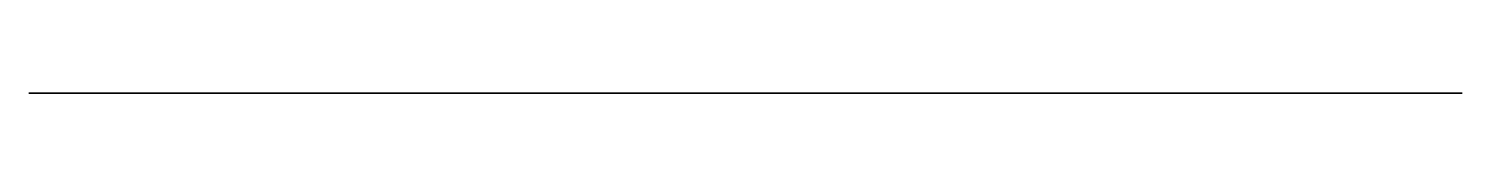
# Model space of a CAD drawing. Header units: millimetres. Extents: x 0 to 50, y 0 to 0.
import ezdxf

# ---------------------------------------------------------------- set-up
doc = ezdxf.new("R2010")
doc.units = ezdxf.units.MM
for name, color, linetype in [('BLOCK', 7, 'Continuous'), ('ISLAND', 1, 'Continuous'), ('LID', 8, 'Continuous'), ('NOTE', 2, 'Continuous')]:
    doc.layers.add(name, color=color, linetype=linetype)

msp = doc.modelspace()

# ---------------------------------------------------------------- linework, layer by layer
at = {"layer": 'BLOCK', "extrusion": (0, -1, 0)}
msp.add_lwpolyline([(0, 1.77), (50, 1.77), (50, -1.77), (0, -1.77)], close=True, dxfattribs=at)
at = {"layer": 'ISLAND', "extrusion": (0, -1, 0)}
for points in [[(1.601, 0.374), (1.59, 0.396), (1.579, 0.418), (1.568, 0.44), (1.557, 0.462), (1.548, 0.485), (1.542, 0.509), (1.541, 0.534), (1.545, 0.559), (1.553, 0.584), (1.565, 0.609), (1.575, 0.632), (1.583, 0.654), (1.584, 0.677), (1.578, 0.7), (1.567, 0.725), (1.553, 0.752), (1.54, 0.781), (1.531, 0.81), (1.528, 0.838), (1.534, 0.864), (1.548, 0.886), (1.568, 0.905), (1.595, 0.92), (1.623, 0.932), (1.652, 0.942), (1.679, 0.952), (1.701, 0.963), (1.718, 0.978), (1.73, 0.997), (1.738, 1.021), (1.744, 1.049), (1.75, 1.079), (1.757, 1.109), (1.768, 1.137), (1.784, 1.16), (1.804, 1.177), (1.829, 1.187), (1.857, 1.189), (1.887, 1.184), (1.917, 1.176), (1.946, 1.165), (1.972, 1.157), (1.997, 1.152), (2.02, 1.153), (2.041, 1.16), (2.062, 1.174), (2.084, 1.192), (2.106, 1.212), (2.131, 1.231), (2.157, 1.247), (2.184, 1.255), (2.21, 1.256), (2.236, 1.248), (2.259, 1.232), (2.279, 1.21), (2.298, 1.185), (2.316, 1.16), (2.336, 1.138), (2.356, 1.122), (2.379, 1.112), (2.403, 1.109), (2.429, 1.113), (2.457, 1.123), (2.485, 1.135), (2.514, 1.147), (2.542, 1.156), (2.568, 1.161), (2.592, 1.158), (2.615, 1.148), (2.635, 1.131), (2.655, 1.109), (2.673, 1.085), (2.692, 1.06), (2.711, 1.038), (2.731, 1.021), (2.754, 1.011), (2.778, 1.009), (2.805, 1.013), (2.832, 1.022), (2.861, 1.034), (2.889, 1.047), (2.917, 1.056), (2.943, 1.06), (2.967, 1.058), (2.99, 1.048), (3.01, 1.031), (3.03, 1.009), (3.048, 0.984), (3.067, 0.959), (3.086, 0.937), (3.107, 0.921), (3.129, 0.911), (3.153, 0.908), (3.18, 0.912), (3.207, 0.922), (3.236, 0.934), (3.264, 0.946), (3.292, 0.955), (3.318, 0.96), (3.342, 0.957), (3.365, 0.947), (3.385, 0.93), (3.405, 0.908), (3.423, 0.884), (3.442, 0.859), (3.461, 0.837), (3.482, 0.82), (3.504, 0.81), (3.528, 0.808), (3.555, 0.812), (3.582, 0.821), (3.611, 0.833), (3.639, 0.846), (3.667, 0.855), (3.693, 0.859), (3.717, 0.857), (3.74, 0.847), (3.761, 0.83), (3.78, 0.808), (3.798, 0.783), (3.817, 0.758), (3.836, 0.736), (3.857, 0.72), (3.879, 0.71), (3.904, 0.707), (3.93, 0.711), (3.957, 0.721), (3.986, 0.733), (4.014, 0.745), (4.042, 0.753), (4.067, 0.755), (4.091, 0.748), (4.112, 0.736), (4.133, 0.719), (4.153, 0.7), (4.173, 0.683), (4.195, 0.669), (4.217, 0.659), (4.241, 0.653), (4.265, 0.65), (4.29, 0.647), (4.314, 0.643), (4.337, 0.638), (4.361, 0.632), (2.499, 0.134)], [(4.361, -0.632), (4.337, -0.638), (4.314, -0.643), (4.29, -0.647), (4.265, -0.65), (4.241, -0.653), (4.217, -0.659), (4.195, -0.669), (4.173, -0.683), (4.153, -0.7), (4.133, -0.719), (4.112, -0.736), (4.091, -0.748), (4.067, -0.755), (4.042, -0.753), (4.014, -0.745), (3.986, -0.733), (3.957, -0.721), (3.93, -0.711), (3.904, -0.707), (3.879, -0.71), (3.857, -0.72), (3.836, -0.736), (3.817, -0.758), (3.798, -0.783), (3.78, -0.808), (3.761, -0.83), (3.74, -0.847), (3.717, -0.857), (3.693, -0.859), (3.667, -0.855), (3.639, -0.846), (3.611, -0.833), (3.582, -0.821), (3.555, -0.812), (3.528, -0.808), (3.504, -0.81), (3.482, -0.82), (3.461, -0.837), (3.442, -0.859), (3.423, -0.884), (3.405, -0.908), (3.385, -0.93), (3.365, -0.947), (3.342, -0.957), (3.318, -0.96), (3.292, -0.955), (3.264, -0.946), (3.236, -0.934), (3.207, -0.922), (3.18, -0.912), (3.153, -0.908), (3.129, -0.911), (3.107, -0.921), (3.086, -0.937), (3.067, -0.959), (3.048, -0.984), (3.03, -1.009), (3.01, -1.031), (2.99, -1.048), (2.967, -1.058), (2.943, -1.06), (2.917, -1.056), (2.889, -1.047), (2.861, -1.034), (2.832, -1.022), (2.805, -1.013), (2.778, -1.009), (2.754, -1.011), (2.731, -1.021), (2.711, -1.038), (2.692, -1.06), (2.673, -1.085), (2.655, -1.109), (2.635, -1.131), (2.615, -1.148), (2.592, -1.158), (2.568, -1.161), (2.542, -1.156), (2.514, -1.147), (2.485, -1.135), (2.457, -1.123), (2.429, -1.113), (2.403, -1.109), (2.379, -1.112), (2.356, -1.122), (2.336, -1.138), (2.316, -1.16), (2.298, -1.185), (2.279, -1.21), (2.259, -1.232), (2.236, -1.248), (2.21, -1.256), (2.184, -1.255), (2.157, -1.247), (2.131, -1.231), (2.106, -1.212), (2.084, -1.192), (2.062, -1.174), (2.041, -1.16), (2.02, -1.153), (1.997, -1.152), (1.972, -1.157), (1.946, -1.165), (1.917, -1.176), (1.887, -1.184), (1.857, -1.189), (1.829, -1.187), (1.804, -1.177), (1.784, -1.16), (1.768, -1.137), (1.757, -1.109), (1.75, -1.079), (1.744, -1.049), (1.738, -1.021), (1.73, -0.997), (1.718, -0.978), (1.701, -0.963), (1.679, -0.952), (1.652, -0.942), (1.623, -0.932), (1.595, -0.92), (1.568, -0.905), (1.548, -0.886), (1.534, -0.864), (1.528, -0.838), (1.531, -0.81), (1.54, -0.781), (1.553, -0.752), (1.567, -0.725), (1.578, -0.7), (1.584, -0.677), (1.583, -0.654), (1.575, -0.632), (1.565, -0.609), (1.553, -0.584), (1.545, -0.559), (1.541, -0.534), (1.542, -0.509), (1.548, -0.485), (1.557, -0.462), (1.568, -0.44), (1.579, -0.418), (1.59, -0.396), (1.601, -0.374), (2.499, -0.134)], [(3.16, 0), (4.941, 0.477), (6.721, 0), (4.941, -0.477)], [(6.321, 0.374), (6.31, 0.396), (6.299, 0.418), (6.288, 0.44), (6.277, 0.462), (6.268, 0.485), (6.262, 0.509), (6.261, 0.534), (6.265, 0.559), (6.273, 0.584), (6.285, 0.609), (6.295, 0.632), (6.303, 0.654), (6.304, 0.677), (6.298, 0.7), (6.287, 0.725), (6.273, 0.752), (6.26, 0.781), (6.251, 0.81), (6.248, 0.838), (6.254, 0.864), (6.268, 0.886), (6.288, 0.905), (6.315, 0.92), (6.343, 0.932), (6.372, 0.942), (6.399, 0.952), (6.421, 0.963), (6.438, 0.978), (6.45, 0.997), (6.458, 1.021), (6.464, 1.049), (6.47, 1.079), (6.477, 1.109), (6.488, 1.137), (6.504, 1.16), (6.524, 1.177), (6.549, 1.187), (6.577, 1.189), (6.607, 1.184), (6.637, 1.176), (6.666, 1.165), (6.692, 1.157), (6.717, 1.152), (6.74, 1.153), (6.761, 1.16), (6.782, 1.174), (6.804, 1.192), (6.826, 1.212), (6.851, 1.231), (6.877, 1.247), (6.904, 1.255), (6.93, 1.256), (6.956, 1.248), (6.979, 1.232), (6.999, 1.21), (7.018, 1.185), (7.036, 1.16), (7.056, 1.138), (7.076, 1.122), (7.099, 1.112), (7.123, 1.109), (7.149, 1.113), (7.177, 1.123), (7.205, 1.135), (7.234, 1.147), (7.262, 1.156), (7.288, 1.161), (7.312, 1.158), (7.335, 1.148), (7.355, 1.131), (7.375, 1.109), (7.393, 1.085), (7.412, 1.06), (7.431, 1.038), (7.451, 1.021), (7.474, 1.011), (7.498, 1.009), (7.525, 1.013), (7.552, 1.022), (7.581, 1.034), (7.609, 1.047), (7.637, 1.056), (7.663, 1.06), (7.687, 1.058), (7.71, 1.048), (7.73, 1.031), (7.75, 1.009), (7.768, 0.984), (7.787, 0.959), (7.806, 0.937), (7.827, 0.921), (7.849, 0.911), (7.873, 0.908), (7.9, 0.912), (7.927, 0.922), (7.956, 0.934), (7.984, 0.946), (8.012, 0.955), (8.038, 0.96), (8.062, 0.957), (8.085, 0.947), (8.105, 0.93), (8.125, 0.908), (8.143, 0.884), (8.162, 0.859), (8.181, 0.837), (8.202, 0.82), (8.224, 0.81), (8.248, 0.808), (8.275, 0.812), (8.302, 0.821), (8.331, 0.833), (8.359, 0.846), (8.387, 0.855), (8.413, 0.859), (8.437, 0.857), (8.46, 0.847), (8.481, 0.83), (8.5, 0.808), (8.518, 0.783), (8.537, 0.758), (8.556, 0.736), (8.577, 0.72), (8.599, 0.71), (8.624, 0.707), (8.65, 0.711), (8.677, 0.721), (8.706, 0.733), (8.734, 0.745), (8.762, 0.753), (8.787, 0.755), (8.811, 0.748), (8.832, 0.736), (8.853, 0.719), (8.873, 0.7), (8.893, 0.683), (8.915, 0.669), (8.937, 0.659), (8.961, 0.653), (8.985, 0.65), (9.01, 0.647), (9.034, 0.643), (9.057, 0.638), (9.081, 0.632), (7.219, 0.134)], [(9.081, -0.632), (9.057, -0.638), (9.034, -0.643), (9.01, -0.647), (8.985, -0.65), (8.961, -0.653), (8.937, -0.659), (8.915, -0.669), (8.893, -0.683), (8.873, -0.7), (8.853, -0.719), (8.832, -0.736), (8.811, -0.748), (8.787, -0.755), (8.762, -0.753), (8.734, -0.745), (8.706, -0.733), (8.677, -0.721), (8.65, -0.711), (8.624, -0.707), (8.599, -0.71), (8.577, -0.72), (8.556, -0.736), (8.537, -0.758), (8.518, -0.783), (8.5, -0.808), (8.481, -0.83), (8.46, -0.847), (8.437, -0.857), (8.413, -0.859), (8.387, -0.855), (8.359, -0.846), (8.331, -0.833), (8.302, -0.821), (8.275, -0.812), (8.248, -0.808), (8.224, -0.81), (8.202, -0.82), (8.181, -0.837), (8.162, -0.859), (8.143, -0.884), (8.125, -0.908), (8.105, -0.93), (8.085, -0.947), (8.062, -0.957), (8.038, -0.96), (8.012, -0.955), (7.984, -0.946), (7.956, -0.934), (7.927, -0.922), (7.9, -0.912), (7.873, -0.908), (7.849, -0.911), (7.827, -0.921), (7.806, -0.937), (7.787, -0.959), (7.768, -0.984), (7.75, -1.009), (7.73, -1.031), (7.71, -1.048), (7.687, -1.058), (7.663, -1.06), (7.637, -1.056), (7.609, -1.047), (7.581, -1.034), (7.552, -1.022), (7.525, -1.013), (7.498, -1.009), (7.474, -1.011), (7.451, -1.021), (7.431, -1.038), (7.412, -1.06), (7.393, -1.085), (7.375, -1.109), (7.355, -1.131), (7.335, -1.148), (7.312, -1.158), (7.288, -1.161), (7.262, -1.156), (7.234, -1.147), (7.205, -1.135), (7.177, -1.123), (7.149, -1.113), (7.123, -1.109), (7.099, -1.112), (7.076, -1.122), (7.056, -1.138), (7.036, -1.16), (7.018, -1.185), (6.999, -1.21), (6.979, -1.232), (6.956, -1.248), (6.93, -1.256), (6.904, -1.255), (6.877, -1.247), (6.851, -1.231), (6.826, -1.212), (6.804, -1.192), (6.782, -1.174), (6.761, -1.16), (6.74, -1.153), (6.717, -1.152), (6.692, -1.157), (6.666, -1.165), (6.637, -1.176), (6.607, -1.184), (6.577, -1.189), (6.549, -1.187), (6.524, -1.177), (6.504, -1.16), (6.488, -1.137), (6.477, -1.109), (6.47, -1.079), (6.464, -1.049), (6.458, -1.021), (6.45, -0.997), (6.438, -0.978), (6.421, -0.963), (6.399, -0.952), (6.372, -0.942), (6.343, -0.932), (6.315, -0.92), (6.288, -0.905), (6.268, -0.886), (6.254, -0.864), (6.248, -0.838), (6.251, -0.81), (6.26, -0.781), (6.273, -0.752), (6.287, -0.725), (6.298, -0.7), (6.304, -0.677), (6.303, -0.654), (6.295, -0.632), (6.285, -0.609), (6.273, -0.584), (6.265, -0.559), (6.261, -0.534), (6.262, -0.509), (6.268, -0.485), (6.277, -0.462), (6.288, -0.44), (6.299, -0.418), (6.31, -0.396), (6.321, -0.374), (7.219, -0.134)], [(7.88, 0), (9.661, 0.477), (11.441, 0), (9.661, -0.477)], [(11.041, 0.374), (11.03, 0.396), (11.019, 0.418), (11.008, 0.44), (10.997, 0.462), (10.988, 0.485), (10.982, 0.509), (10.981, 0.534), (10.985, 0.559), (10.993, 0.584), (11.005, 0.609), (11.015, 0.632), (11.023, 0.654), (11.024, 0.677), (11.018, 0.7), (11.007, 0.725), (10.993, 0.752), (10.98, 0.781), (10.971, 0.81), (10.968, 0.838), (10.974, 0.864), (10.988, 0.886), (11.008, 0.905), (11.035, 0.92), (11.063, 0.932), (11.092, 0.942), (11.119, 0.952), (11.141, 0.963), (11.158, 0.978), (11.17, 0.997), (11.178, 1.021), (11.184, 1.049), (11.19, 1.079), (11.197, 1.109), (11.208, 1.137), (11.224, 1.16), (11.244, 1.177), (11.269, 1.187), (11.297, 1.189), (11.327, 1.184), (11.357, 1.176), (11.386, 1.165), (11.412, 1.157), (11.437, 1.152), (11.46, 1.153), (11.481, 1.16), (11.502, 1.174), (11.524, 1.192), (11.546, 1.212), (11.571, 1.231), (11.597, 1.247), (11.624, 1.255), (11.65, 1.256), (11.676, 1.248), (11.699, 1.232), (11.719, 1.21), (11.738, 1.185), (11.756, 1.16), (11.776, 1.138), (11.796, 1.122), (11.819, 1.112), (11.843, 1.109), (11.869, 1.113), (11.897, 1.123), (11.925, 1.135), (11.954, 1.147), (11.982, 1.156), (12.008, 1.161), (12.032, 1.158), (12.055, 1.148), (12.075, 1.131), (12.095, 1.109), (12.113, 1.085), (12.132, 1.06), (12.151, 1.038), (12.171, 1.021), (12.194, 1.011), (12.218, 1.009), (12.245, 1.013), (12.272, 1.022), (12.301, 1.034), (12.329, 1.047), (12.357, 1.056), (12.383, 1.06), (12.407, 1.058), (12.43, 1.048), (12.45, 1.031), (12.47, 1.009), (12.488, 0.984), (12.507, 0.959), (12.526, 0.937), (12.547, 0.921), (12.569, 0.911), (12.593, 0.908), (12.62, 0.912), (12.647, 0.922), (12.676, 0.934), (12.704, 0.946), (12.732, 0.955), (12.758, 0.96), (12.782, 0.957), (12.805, 0.947), (12.825, 0.93), (12.845, 0.908), (12.863, 0.884), (12.882, 0.859), (12.901, 0.837), (12.922, 0.82), (12.944, 0.81), (12.968, 0.808), (12.995, 0.812), (13.022, 0.821), (13.051, 0.833), (13.079, 0.846), (13.107, 0.855), (13.133, 0.859), (13.157, 0.857), (13.18, 0.847), (13.201, 0.83), (13.22, 0.808), (13.238, 0.783), (13.257, 0.758), (13.276, 0.736), (13.297, 0.72), (13.319, 0.71), (13.344, 0.707), (13.37, 0.711), (13.397, 0.721), (13.426, 0.733), (13.454, 0.745), (13.482, 0.753), (13.507, 0.755), (13.531, 0.748), (13.552, 0.736), (13.573, 0.719), (13.593, 0.7), (13.613, 0.683), (13.635, 0.669), (13.657, 0.659), (13.681, 0.653), (13.705, 0.65), (13.73, 0.647), (13.754, 0.643), (13.777, 0.638), (13.801, 0.632), (11.939, 0.134)], [(13.801, -0.632), (13.777, -0.638), (13.754, -0.643), (13.73, -0.647), (13.705, -0.65), (13.681, -0.653), (13.657, -0.659), (13.635, -0.669), (13.613, -0.683), (13.593, -0.7), (13.573, -0.719), (13.552, -0.736), (13.531, -0.748), (13.507, -0.755), (13.482, -0.753), (13.454, -0.745), (13.426, -0.733), (13.397, -0.721), (13.37, -0.711), (13.344, -0.707), (13.319, -0.71), (13.297, -0.72), (13.276, -0.736), (13.257, -0.758), (13.238, -0.783), (13.22, -0.808), (13.201, -0.83), (13.18, -0.847), (13.157, -0.857), (13.133, -0.859), (13.107, -0.855), (13.079, -0.846), (13.051, -0.833), (13.022, -0.821), (12.995, -0.812), (12.968, -0.808), (12.944, -0.81), (12.922, -0.82), (12.901, -0.837), (12.882, -0.859), (12.863, -0.884), (12.845, -0.908), (12.825, -0.93), (12.805, -0.947), (12.782, -0.957), (12.758, -0.96), (12.732, -0.955), (12.704, -0.946), (12.676, -0.934), (12.647, -0.922), (12.62, -0.912), (12.593, -0.908), (12.569, -0.911), (12.547, -0.921), (12.526, -0.937), (12.507, -0.959), (12.488, -0.984), (12.47, -1.009), (12.45, -1.031), (12.43, -1.048), (12.407, -1.058), (12.383, -1.06), (12.357, -1.056), (12.329, -1.047), (12.301, -1.034), (12.272, -1.022), (12.245, -1.013), (12.218, -1.009), (12.194, -1.011), (12.171, -1.021), (12.151, -1.038), (12.132, -1.06), (12.113, -1.085), (12.095, -1.109), (12.075, -1.131), (12.055, -1.148), (12.032, -1.158), (12.008, -1.161), (11.982, -1.156), (11.954, -1.147), (11.925, -1.135), (11.897, -1.123), (11.869, -1.113), (11.843, -1.109), (11.819, -1.112), (11.796, -1.122), (11.776, -1.138), (11.756, -1.16), (11.738, -1.185), (11.719, -1.21), (11.699, -1.232), (11.676, -1.248), (11.65, -1.256), (11.624, -1.255), (11.597, -1.247), (11.571, -1.231), (11.546, -1.212), (11.524, -1.192), (11.502, -1.174), (11.481, -1.16), (11.46, -1.153), (11.437, -1.152), (11.412, -1.157), (11.386, -1.165), (11.357, -1.176), (11.327, -1.184), (11.297, -1.189), (11.269, -1.187), (11.244, -1.177), (11.224, -1.16), (11.208, -1.137), (11.197, -1.109), (11.19, -1.079), (11.184, -1.049), (11.178, -1.021), (11.17, -0.997), (11.158, -0.978), (11.141, -0.963), (11.119, -0.952), (11.092, -0.942), (11.063, -0.932), (11.035, -0.92), (11.008, -0.905), (10.988, -0.886), (10.974, -0.864), (10.968, -0.838), (10.971, -0.81), (10.98, -0.781), (10.993, -0.752), (11.007, -0.725), (11.018, -0.7), (11.024, -0.677), (11.023, -0.654), (11.015, -0.632), (11.005, -0.609), (10.993, -0.584), (10.985, -0.559), (10.981, -0.534), (10.982, -0.509), (10.988, -0.485), (10.997, -0.462), (11.008, -0.44), (11.019, -0.418), (11.03, -0.396), (11.041, -0.374), (11.939, -0.134)], [(12.6, 0), (14.381, 0.477), (16.161, 0), (14.381, -0.477)], [(15.761, 0.374), (15.75, 0.396), (15.739, 0.418), (15.728, 0.44), (15.717, 0.462), (15.708, 0.485), (15.702, 0.509), (15.701, 0.534), (15.705, 0.559), (15.713, 0.584), (15.725, 0.609), (15.735, 0.632), (15.743, 0.654), (15.744, 0.677), (15.738, 0.7), (15.727, 0.725), (15.713, 0.752), (15.7, 0.781), (15.691, 0.81), (15.688, 0.838), (15.694, 0.864), (15.708, 0.886), (15.728, 0.905), (15.755, 0.92), (15.783, 0.932), (15.812, 0.942), (15.839, 0.952), (15.861, 0.963), (15.878, 0.978), (15.89, 0.997), (15.898, 1.021), (15.904, 1.049), (15.91, 1.079), (15.917, 1.109), (15.928, 1.137), (15.944, 1.16), (15.964, 1.177), (15.989, 1.187), (16.017, 1.189), (16.047, 1.184), (16.077, 1.176), (16.106, 1.165), (16.132, 1.157), (16.157, 1.152), (16.18, 1.153), (16.201, 1.16), (16.222, 1.174), (16.244, 1.192), (16.266, 1.212), (16.291, 1.231), (16.317, 1.247), (16.344, 1.255), (16.37, 1.256), (16.396, 1.248), (16.419, 1.232), (16.439, 1.21), (16.458, 1.185), (16.476, 1.16), (16.496, 1.138), (16.516, 1.122), (16.539, 1.112), (16.563, 1.109), (16.589, 1.113), (16.617, 1.123), (16.645, 1.135), (16.674, 1.147), (16.702, 1.156), (16.728, 1.161), (16.752, 1.158), (16.775, 1.148), (16.795, 1.131), (16.815, 1.109), (16.833, 1.085), (16.852, 1.06), (16.871, 1.038), (16.891, 1.021), (16.914, 1.011), (16.938, 1.009), (16.965, 1.013), (16.992, 1.022), (17.021, 1.034), (17.049, 1.047), (17.077, 1.056), (17.103, 1.06), (17.127, 1.058), (17.15, 1.048), (17.17, 1.031), (17.19, 1.009), (17.208, 0.984), (17.227, 0.959), (17.246, 0.937), (17.267, 0.921), (17.289, 0.911), (17.313, 0.908), (17.34, 0.912), (17.367, 0.922), (17.396, 0.934), (17.424, 0.946), (17.452, 0.955), (17.478, 0.96), (17.502, 0.957), (17.525, 0.947), (17.545, 0.93), (17.565, 0.908), (17.583, 0.884), (17.602, 0.859), (17.621, 0.837), (17.642, 0.82), (17.664, 0.81), (17.688, 0.808), (17.715, 0.812), (17.742, 0.821), (17.771, 0.833), (17.799, 0.846), (17.827, 0.855), (17.853, 0.859), (17.877, 0.857), (17.9, 0.847), (17.921, 0.83), (17.94, 0.808), (17.958, 0.783), (17.977, 0.758), (17.996, 0.736), (18.017, 0.72), (18.039, 0.71), (18.064, 0.707), (18.09, 0.711), (18.117, 0.721), (18.146, 0.733), (18.174, 0.745), (18.202, 0.753), (18.227, 0.755), (18.251, 0.748), (18.272, 0.736), (18.293, 0.719), (18.313, 0.7), (18.333, 0.683), (18.355, 0.669), (18.377, 0.659), (18.401, 0.653), (18.425, 0.65), (18.45, 0.647), (18.474, 0.643), (18.497, 0.638), (18.521, 0.632), (16.659, 0.134)], [(18.521, -0.632), (18.497, -0.638), (18.474, -0.643), (18.45, -0.647), (18.425, -0.65), (18.401, -0.653), (18.377, -0.659), (18.355, -0.669), (18.333, -0.683), (18.313, -0.7), (18.293, -0.719), (18.272, -0.736), (18.251, -0.748), (18.227, -0.755), (18.202, -0.753), (18.174, -0.745), (18.146, -0.733), (18.117, -0.721), (18.09, -0.711), (18.064, -0.707), (18.039, -0.71), (18.017, -0.72), (17.996, -0.736), (17.977, -0.758), (17.958, -0.783), (17.94, -0.808), (17.921, -0.83), (17.9, -0.847), (17.877, -0.857), (17.853, -0.859), (17.827, -0.855), (17.799, -0.846), (17.771, -0.833), (17.742, -0.821), (17.715, -0.812), (17.688, -0.808), (17.664, -0.81), (17.642, -0.82), (17.621, -0.837), (17.602, -0.859), (17.583, -0.884), (17.565, -0.908), (17.545, -0.93), (17.525, -0.947), (17.502, -0.957), (17.478, -0.96), (17.452, -0.955), (17.424, -0.946), (17.396, -0.934), (17.367, -0.922), (17.34, -0.912), (17.313, -0.908), (17.289, -0.911), (17.267, -0.921), (17.246, -0.937), (17.227, -0.959), (17.208, -0.984), (17.19, -1.009), (17.17, -1.031), (17.15, -1.048), (17.127, -1.058), (17.103, -1.06), (17.077, -1.056), (17.049, -1.047), (17.021, -1.034), (16.992, -1.022), (16.965, -1.013), (16.938, -1.009), (16.914, -1.011), (16.891, -1.021), (16.871, -1.038), (16.852, -1.06), (16.833, -1.085), (16.815, -1.109), (16.795, -1.131), (16.775, -1.148), (16.752, -1.158), (16.728, -1.161), (16.702, -1.156), (16.674, -1.147), (16.645, -1.135), (16.617, -1.123), (16.589, -1.113), (16.563, -1.109), (16.539, -1.112), (16.516, -1.122), (16.496, -1.138), (16.476, -1.16), (16.458, -1.185), (16.439, -1.21), (16.419, -1.232), (16.396, -1.248), (16.37, -1.256), (16.344, -1.255), (16.317, -1.247), (16.291, -1.231), (16.266, -1.212), (16.244, -1.192), (16.222, -1.174), (16.201, -1.16), (16.18, -1.153), (16.157, -1.152), (16.132, -1.157), (16.106, -1.165), (16.077, -1.176), (16.047, -1.184), (16.017, -1.189), (15.989, -1.187), (15.964, -1.177), (15.944, -1.16), (15.928, -1.137), (15.917, -1.109), (15.91, -1.079), (15.904, -1.049), (15.898, -1.021), (15.89, -0.997), (15.878, -0.978), (15.861, -0.963), (15.839, -0.952), (15.812, -0.942), (15.783, -0.932), (15.755, -0.92), (15.728, -0.905), (15.708, -0.886), (15.694, -0.864), (15.688, -0.838), (15.691, -0.81), (15.7, -0.781), (15.713, -0.752), (15.727, -0.725), (15.738, -0.7), (15.744, -0.677), (15.743, -0.654), (15.735, -0.632), (15.725, -0.609), (15.713, -0.584), (15.705, -0.559), (15.701, -0.534), (15.702, -0.509), (15.708, -0.485), (15.717, -0.462), (15.728, -0.44), (15.739, -0.418), (15.75, -0.396), (15.761, -0.374), (16.659, -0.134)], [(17.32, 0), (19.101, 0.477), (20.881, 0), (19.101, -0.477)], [(20.481, 0.374), (20.47, 0.396), (20.459, 0.418), (20.448, 0.44), (20.437, 0.462), (20.428, 0.485), (20.422, 0.509), (20.421, 0.534), (20.425, 0.559), (20.433, 0.584), (20.445, 0.609), (20.455, 0.632), (20.463, 0.654), (20.464, 0.677), (20.458, 0.7), (20.447, 0.725), (20.433, 0.752), (20.42, 0.781), (20.411, 0.81), (20.408, 0.838), (20.414, 0.864), (20.428, 0.886), (20.448, 0.905), (20.475, 0.92), (20.503, 0.932), (20.532, 0.942), (20.559, 0.952), (20.581, 0.963), (20.598, 0.978), (20.61, 0.997), (20.618, 1.021), (20.624, 1.049), (20.63, 1.079), (20.637, 1.109), (20.648, 1.137), (20.664, 1.16), (20.684, 1.177), (20.709, 1.187), (20.737, 1.189), (20.767, 1.184), (20.797, 1.176), (20.826, 1.165), (20.852, 1.157), (20.877, 1.152), (20.9, 1.153), (20.921, 1.16), (20.942, 1.174), (20.964, 1.192), (20.986, 1.212), (21.011, 1.231), (21.037, 1.247), (21.064, 1.255), (21.09, 1.256), (21.116, 1.248), (21.139, 1.232), (21.159, 1.21), (21.178, 1.185), (21.196, 1.16), (21.216, 1.138), (21.236, 1.122), (21.259, 1.112), (21.283, 1.109), (21.309, 1.113), (21.337, 1.123), (21.365, 1.135), (21.394, 1.147), (21.422, 1.156), (21.448, 1.161), (21.472, 1.158), (21.495, 1.148), (21.515, 1.131), (21.535, 1.109), (21.553, 1.085), (21.572, 1.06), (21.591, 1.038), (21.611, 1.021), (21.634, 1.011), (21.658, 1.009), (21.685, 1.013), (21.712, 1.022), (21.741, 1.034), (21.769, 1.047), (21.797, 1.056), (21.823, 1.06), (21.847, 1.058), (21.87, 1.048), (21.89, 1.031), (21.91, 1.009), (21.928, 0.984), (21.947, 0.959), (21.966, 0.937), (21.987, 0.921), (22.009, 0.911), (22.033, 0.908), (22.06, 0.912), (22.087, 0.922), (22.116, 0.934), (22.144, 0.946), (22.172, 0.955), (22.198, 0.96), (22.222, 0.957), (22.245, 0.947), (22.265, 0.93), (22.285, 0.908), (22.303, 0.884), (22.322, 0.859), (22.341, 0.837), (22.362, 0.82), (22.384, 0.81), (22.408, 0.808), (22.435, 0.812), (22.462, 0.821), (22.491, 0.833), (22.519, 0.846), (22.547, 0.855), (22.573, 0.859), (22.597, 0.857), (22.62, 0.847), (22.641, 0.83), (22.66, 0.808), (22.678, 0.783), (22.697, 0.758), (22.716, 0.736), (22.737, 0.72), (22.759, 0.71), (22.784, 0.707), (22.81, 0.711), (22.837, 0.721), (22.866, 0.733), (22.894, 0.745), (22.922, 0.753), (22.947, 0.755), (22.971, 0.748), (22.992, 0.736), (23.013, 0.719), (23.033, 0.7), (23.053, 0.683), (23.075, 0.669), (23.097, 0.659), (23.121, 0.653), (23.145, 0.65), (23.17, 0.647), (23.194, 0.643), (23.217, 0.638), (23.241, 0.632), (21.379, 0.134)], [(23.241, -0.632), (23.217, -0.638), (23.194, -0.643), (23.17, -0.647), (23.145, -0.65), (23.121, -0.653), (23.097, -0.659), (23.075, -0.669), (23.053, -0.683), (23.033, -0.7), (23.013, -0.719), (22.992, -0.736), (22.971, -0.748), (22.947, -0.755), (22.922, -0.753), (22.894, -0.745), (22.866, -0.733), (22.837, -0.721), (22.81, -0.711), (22.784, -0.707), (22.759, -0.71), (22.737, -0.72), (22.716, -0.736), (22.697, -0.758), (22.678, -0.783), (22.66, -0.808), (22.641, -0.83), (22.62, -0.847), (22.597, -0.857), (22.573, -0.859), (22.547, -0.855), (22.519, -0.846), (22.491, -0.833), (22.462, -0.821), (22.435, -0.812), (22.408, -0.808), (22.384, -0.81), (22.362, -0.82), (22.341, -0.837), (22.322, -0.859), (22.303, -0.884), (22.285, -0.908), (22.265, -0.93), (22.245, -0.947), (22.222, -0.957), (22.198, -0.96), (22.172, -0.955), (22.144, -0.946), (22.116, -0.934), (22.087, -0.922), (22.06, -0.912), (22.033, -0.908), (22.009, -0.911), (21.987, -0.921), (21.966, -0.937), (21.947, -0.959), (21.928, -0.984), (21.91, -1.009), (21.89, -1.031), (21.87, -1.048), (21.847, -1.058), (21.823, -1.06), (21.797, -1.056), (21.769, -1.047), (21.741, -1.034), (21.712, -1.022), (21.685, -1.013), (21.658, -1.009), (21.634, -1.011), (21.611, -1.021), (21.591, -1.038), (21.572, -1.06), (21.553, -1.085), (21.535, -1.109), (21.515, -1.131), (21.495, -1.148), (21.472, -1.158), (21.448, -1.161), (21.422, -1.156), (21.394, -1.147), (21.365, -1.135), (21.337, -1.123), (21.309, -1.113), (21.283, -1.109), (21.259, -1.112), (21.236, -1.122), (21.216, -1.138), (21.196, -1.16), (21.178, -1.185), (21.159, -1.21), (21.139, -1.232), (21.116, -1.248), (21.09, -1.256), (21.064, -1.255), (21.037, -1.247), (21.011, -1.231), (20.986, -1.212), (20.964, -1.192), (20.942, -1.174), (20.921, -1.16), (20.9, -1.153), (20.877, -1.152), (20.852, -1.157), (20.826, -1.165), (20.797, -1.176), (20.767, -1.184), (20.737, -1.189), (20.709, -1.187), (20.684, -1.177), (20.664, -1.16), (20.648, -1.137), (20.637, -1.109), (20.63, -1.079), (20.624, -1.049), (20.618, -1.021), (20.61, -0.997), (20.598, -0.978), (20.581, -0.963), (20.559, -0.952), (20.532, -0.942), (20.503, -0.932), (20.475, -0.92), (20.448, -0.905), (20.428, -0.886), (20.414, -0.864), (20.408, -0.838), (20.411, -0.81), (20.42, -0.781), (20.433, -0.752), (20.447, -0.725), (20.458, -0.7), (20.464, -0.677), (20.463, -0.654), (20.455, -0.632), (20.445, -0.609), (20.433, -0.584), (20.425, -0.559), (20.421, -0.534), (20.422, -0.509), (20.428, -0.485), (20.437, -0.462), (20.448, -0.44), (20.459, -0.418), (20.47, -0.396), (20.481, -0.374), (21.379, -0.134)], [(22.04, 0), (23.821, 0.477), (25.601, 0), (23.821, -0.477)], [(25.201, 0.374), (25.19, 0.396), (25.179, 0.418), (25.168, 0.44), (25.157, 0.462), (25.148, 0.485), (25.142, 0.509), (25.141, 0.534), (25.145, 0.559), (25.153, 0.584), (25.165, 0.609), (25.175, 0.632), (25.183, 0.654), (25.184, 0.677), (25.178, 0.7), (25.167, 0.725), (25.153, 0.752), (25.14, 0.781), (25.131, 0.81), (25.128, 0.838), (25.134, 0.864), (25.148, 0.886), (25.168, 0.905), (25.195, 0.92), (25.223, 0.932), (25.252, 0.942), (25.279, 0.952), (25.301, 0.963), (25.318, 0.978), (25.33, 0.997), (25.338, 1.021), (25.344, 1.049), (25.35, 1.079), (25.357, 1.109), (25.368, 1.137), (25.384, 1.16), (25.404, 1.177), (25.429, 1.187), (25.457, 1.189), (25.487, 1.184), (25.517, 1.176), (25.546, 1.165), (25.572, 1.157), (25.597, 1.152), (25.62, 1.153), (25.641, 1.16), (25.662, 1.174), (25.684, 1.192), (25.706, 1.212), (25.731, 1.231), (25.757, 1.247), (25.784, 1.255), (25.81, 1.256), (25.836, 1.248), (25.859, 1.232), (25.879, 1.21), (25.898, 1.185), (25.916, 1.16), (25.936, 1.138), (25.956, 1.122), (25.979, 1.112), (26.003, 1.109), (26.029, 1.113), (26.057, 1.123), (26.085, 1.135), (26.114, 1.147), (26.142, 1.156), (26.168, 1.161), (26.192, 1.158), (26.215, 1.148), (26.235, 1.131), (26.255, 1.109), (26.273, 1.085), (26.292, 1.06), (26.311, 1.038), (26.331, 1.021), (26.354, 1.011), (26.378, 1.009), (26.405, 1.013), (26.432, 1.022), (26.461, 1.034), (26.489, 1.047), (26.517, 1.056), (26.543, 1.06), (26.567, 1.058), (26.59, 1.048), (26.61, 1.031), (26.63, 1.009), (26.648, 0.984), (26.667, 0.959), (26.686, 0.937), (26.707, 0.921), (26.729, 0.911), (26.753, 0.908), (26.78, 0.912), (26.807, 0.922), (26.836, 0.934), (26.864, 0.946), (26.892, 0.955), (26.918, 0.96), (26.942, 0.957), (26.965, 0.947), (26.985, 0.93), (27.005, 0.908), (27.023, 0.884), (27.042, 0.859), (27.061, 0.837), (27.082, 0.82), (27.104, 0.81), (27.128, 0.808), (27.155, 0.812), (27.182, 0.821), (27.211, 0.833), (27.239, 0.846), (27.267, 0.855), (27.293, 0.859), (27.317, 0.857), (27.34, 0.847), (27.361, 0.83), (27.38, 0.808), (27.398, 0.783), (27.417, 0.758), (27.436, 0.736), (27.457, 0.72), (27.479, 0.71), (27.504, 0.707), (27.53, 0.711), (27.557, 0.721), (27.586, 0.733), (27.614, 0.745), (27.642, 0.753), (27.667, 0.755), (27.691, 0.748), (27.712, 0.736), (27.733, 0.719), (27.753, 0.7), (27.773, 0.683), (27.795, 0.669), (27.817, 0.659), (27.841, 0.653), (27.865, 0.65), (27.89, 0.647), (27.914, 0.643), (27.937, 0.638), (27.961, 0.632), (26.099, 0.134)], [(27.961, -0.632), (27.937, -0.638), (27.914, -0.643), (27.89, -0.647), (27.865, -0.65), (27.841, -0.653), (27.817, -0.659), (27.795, -0.669), (27.773, -0.683), (27.753, -0.7), (27.733, -0.719), (27.712, -0.736), (27.691, -0.748), (27.667, -0.755), (27.642, -0.753), (27.614, -0.745), (27.586, -0.733), (27.557, -0.721), (27.53, -0.711), (27.504, -0.707), (27.479, -0.71), (27.457, -0.72), (27.436, -0.736), (27.417, -0.758), (27.398, -0.783), (27.38, -0.808), (27.361, -0.83), (27.34, -0.847), (27.317, -0.857), (27.293, -0.859), (27.267, -0.855), (27.239, -0.846), (27.211, -0.833), (27.182, -0.821), (27.155, -0.812), (27.128, -0.808), (27.104, -0.81), (27.082, -0.82), (27.061, -0.837), (27.042, -0.859), (27.023, -0.884), (27.005, -0.908), (26.985, -0.93), (26.965, -0.947), (26.942, -0.957), (26.918, -0.96), (26.892, -0.955), (26.864, -0.946), (26.836, -0.934), (26.807, -0.922), (26.78, -0.912), (26.753, -0.908), (26.729, -0.911), (26.707, -0.921), (26.686, -0.937), (26.667, -0.959), (26.648, -0.984), (26.63, -1.009), (26.61, -1.031), (26.59, -1.048), (26.567, -1.058), (26.543, -1.06), (26.517, -1.056), (26.489, -1.047), (26.461, -1.034), (26.432, -1.022), (26.405, -1.013), (26.378, -1.009), (26.354, -1.011), (26.331, -1.021), (26.311, -1.038), (26.292, -1.06), (26.273, -1.085), (26.255, -1.109), (26.235, -1.131), (26.215, -1.148), (26.192, -1.158), (26.168, -1.161), (26.142, -1.156), (26.114, -1.147), (26.085, -1.135), (26.057, -1.123), (26.029, -1.113), (26.003, -1.109), (25.979, -1.112), (25.956, -1.122), (25.936, -1.138), (25.916, -1.16), (25.898, -1.185), (25.879, -1.21), (25.859, -1.232), (25.836, -1.248), (25.81, -1.256), (25.784, -1.255), (25.757, -1.247), (25.731, -1.231), (25.706, -1.212), (25.684, -1.192), (25.662, -1.174), (25.641, -1.16), (25.62, -1.153), (25.597, -1.152), (25.572, -1.157), (25.546, -1.165), (25.517, -1.176), (25.487, -1.184), (25.457, -1.189), (25.429, -1.187), (25.404, -1.177), (25.384, -1.16), (25.368, -1.137), (25.357, -1.109), (25.35, -1.079), (25.344, -1.049), (25.338, -1.021), (25.33, -0.997), (25.318, -0.978), (25.301, -0.963), (25.279, -0.952), (25.252, -0.942), (25.223, -0.932), (25.195, -0.92), (25.168, -0.905), (25.148, -0.886), (25.134, -0.864), (25.128, -0.838), (25.131, -0.81), (25.14, -0.781), (25.153, -0.752), (25.167, -0.725), (25.178, -0.7), (25.184, -0.677), (25.183, -0.654), (25.175, -0.632), (25.165, -0.609), (25.153, -0.584), (25.145, -0.559), (25.141, -0.534), (25.142, -0.509), (25.148, -0.485), (25.157, -0.462), (25.168, -0.44), (25.179, -0.418), (25.19, -0.396), (25.201, -0.374), (26.099, -0.134)], [(26.76, 0), (28.541, 0.477), (30.321, 0), (28.541, -0.477)], [(29.921, 0.374), (29.91, 0.396), (29.899, 0.418), (29.888, 0.44), (29.877, 0.462), (29.868, 0.485), (29.862, 0.509), (29.861, 0.534), (29.865, 0.559), (29.873, 0.584), (29.885, 0.609), (29.895, 0.632), (29.903, 0.654), (29.904, 0.677), (29.898, 0.7), (29.887, 0.725), (29.873, 0.752), (29.86, 0.781), (29.851, 0.81), (29.848, 0.838), (29.854, 0.864), (29.868, 0.886), (29.888, 0.905), (29.915, 0.92), (29.943, 0.932), (29.972, 0.942), (29.999, 0.952), (30.021, 0.963), (30.038, 0.978), (30.05, 0.997), (30.058, 1.021), (30.064, 1.049), (30.07, 1.079), (30.077, 1.109), (30.088, 1.137), (30.104, 1.16), (30.124, 1.177), (30.149, 1.187), (30.177, 1.189), (30.207, 1.184), (30.237, 1.176), (30.266, 1.165), (30.292, 1.157), (30.317, 1.152), (30.34, 1.153), (30.361, 1.16), (30.382, 1.174), (30.404, 1.192), (30.426, 1.212), (30.451, 1.231), (30.477, 1.247), (30.504, 1.255), (30.53, 1.256), (30.556, 1.248), (30.579, 1.232), (30.599, 1.21), (30.618, 1.185), (30.636, 1.16), (30.656, 1.138), (30.676, 1.122), (30.699, 1.112), (30.723, 1.109), (30.749, 1.113), (30.777, 1.123), (30.805, 1.135), (30.834, 1.147), (30.862, 1.156), (30.888, 1.161), (30.912, 1.158), (30.935, 1.148), (30.955, 1.131), (30.975, 1.109), (30.993, 1.085), (31.012, 1.06), (31.031, 1.038), (31.051, 1.021), (31.074, 1.011), (31.098, 1.009), (31.125, 1.013), (31.152, 1.022), (31.181, 1.034), (31.209, 1.047), (31.237, 1.056), (31.263, 1.06), (31.287, 1.058), (31.31, 1.048), (31.33, 1.031), (31.35, 1.009), (31.368, 0.984), (31.387, 0.959), (31.406, 0.937), (31.427, 0.921), (31.449, 0.911), (31.473, 0.908), (31.5, 0.912), (31.527, 0.922), (31.556, 0.934), (31.584, 0.946), (31.612, 0.955), (31.638, 0.96), (31.662, 0.957), (31.685, 0.947), (31.705, 0.93), (31.725, 0.908), (31.743, 0.884), (31.762, 0.859), (31.781, 0.837), (31.802, 0.82), (31.824, 0.81), (31.848, 0.808), (31.875, 0.812), (31.902, 0.821), (31.931, 0.833), (31.959, 0.846), (31.987, 0.855), (32.013, 0.859), (32.037, 0.857), (32.06, 0.847), (32.081, 0.83), (32.1, 0.808), (32.118, 0.783), (32.137, 0.758), (32.156, 0.736), (32.177, 0.72), (32.199, 0.71), (32.224, 0.707), (32.25, 0.711), (32.277, 0.721), (32.306, 0.733), (32.334, 0.745), (32.362, 0.753), (32.387, 0.755), (32.411, 0.748), (32.432, 0.736), (32.453, 0.719), (32.473, 0.7), (32.493, 0.683), (32.515, 0.669), (32.537, 0.659), (32.561, 0.653), (32.585, 0.65), (32.61, 0.647), (32.634, 0.643), (32.657, 0.638), (32.681, 0.632), (30.819, 0.134)], [(32.681, -0.632), (32.657, -0.638), (32.634, -0.643), (32.61, -0.647), (32.585, -0.65), (32.561, -0.653), (32.537, -0.659), (32.515, -0.669), (32.493, -0.683), (32.473, -0.7), (32.453, -0.719), (32.432, -0.736), (32.411, -0.748), (32.387, -0.755), (32.362, -0.753), (32.334, -0.745), (32.306, -0.733), (32.277, -0.721), (32.25, -0.711), (32.224, -0.707), (32.199, -0.71), (32.177, -0.72), (32.156, -0.736), (32.137, -0.758), (32.118, -0.783), (32.1, -0.808), (32.081, -0.83), (32.06, -0.847), (32.037, -0.857), (32.013, -0.859), (31.987, -0.855), (31.959, -0.846), (31.931, -0.833), (31.902, -0.821), (31.875, -0.812), (31.848, -0.808), (31.824, -0.81), (31.802, -0.82), (31.781, -0.837), (31.762, -0.859), (31.743, -0.884), (31.725, -0.908), (31.705, -0.93), (31.685, -0.947), (31.662, -0.957), (31.638, -0.96), (31.612, -0.955), (31.584, -0.946), (31.556, -0.934), (31.527, -0.922), (31.5, -0.912), (31.473, -0.908), (31.449, -0.911), (31.427, -0.921), (31.406, -0.937), (31.387, -0.959), (31.368, -0.984), (31.35, -1.009), (31.33, -1.031), (31.31, -1.048), (31.287, -1.058), (31.263, -1.06), (31.237, -1.056), (31.209, -1.047), (31.181, -1.034), (31.152, -1.022), (31.125, -1.013), (31.098, -1.009), (31.074, -1.011), (31.051, -1.021), (31.031, -1.038), (31.012, -1.06), (30.993, -1.085), (30.975, -1.109), (30.955, -1.131), (30.935, -1.148), (30.912, -1.158), (30.888, -1.161), (30.862, -1.156), (30.834, -1.147), (30.805, -1.135), (30.777, -1.123), (30.749, -1.113), (30.723, -1.109), (30.699, -1.112), (30.676, -1.122), (30.656, -1.138), (30.636, -1.16), (30.618, -1.185), (30.599, -1.21), (30.579, -1.232), (30.556, -1.248), (30.53, -1.256), (30.504, -1.255), (30.477, -1.247), (30.451, -1.231), (30.426, -1.212), (30.404, -1.192), (30.382, -1.174), (30.361, -1.16), (30.34, -1.153), (30.317, -1.152), (30.292, -1.157), (30.266, -1.165), (30.237, -1.176), (30.207, -1.184), (30.177, -1.189), (30.149, -1.187), (30.124, -1.177), (30.104, -1.16), (30.088, -1.137), (30.077, -1.109), (30.07, -1.079), (30.064, -1.049), (30.058, -1.021), (30.05, -0.997), (30.038, -0.978), (30.021, -0.963), (29.999, -0.952), (29.972, -0.942), (29.943, -0.932), (29.915, -0.92), (29.888, -0.905), (29.868, -0.886), (29.854, -0.864), (29.848, -0.838), (29.851, -0.81), (29.86, -0.781), (29.873, -0.752), (29.887, -0.725), (29.898, -0.7), (29.904, -0.677), (29.903, -0.654), (29.895, -0.632), (29.885, -0.609), (29.873, -0.584), (29.865, -0.559), (29.861, -0.534), (29.862, -0.509), (29.868, -0.485), (29.877, -0.462), (29.888, -0.44), (29.899, -0.418), (29.91, -0.396), (29.921, -0.374), (30.819, -0.134)], [(31.48, 0), (33.261, 0.477), (35.041, 0), (33.261, -0.477)], [(34.641, 0.374), (34.63, 0.396), (34.619, 0.418), (34.608, 0.44), (34.597, 0.462), (34.588, 0.485), (34.582, 0.509), (34.581, 0.534), (34.585, 0.559), (34.593, 0.584), (34.605, 0.609), (34.615, 0.632), (34.623, 0.654), (34.624, 0.677), (34.618, 0.7), (34.607, 0.725), (34.593, 0.752), (34.58, 0.781), (34.571, 0.81), (34.568, 0.838), (34.574, 0.864), (34.588, 0.886), (34.608, 0.905), (34.635, 0.92), (34.663, 0.932), (34.692, 0.942), (34.719, 0.952), (34.741, 0.963), (34.758, 0.978), (34.77, 0.997), (34.778, 1.021), (34.784, 1.049), (34.79, 1.079), (34.797, 1.109), (34.808, 1.137), (34.824, 1.16), (34.844, 1.177), (34.869, 1.187), (34.897, 1.189), (34.927, 1.184), (34.957, 1.176), (34.986, 1.165), (35.012, 1.157), (35.037, 1.152), (35.06, 1.153), (35.081, 1.16), (35.102, 1.174), (35.124, 1.192), (35.146, 1.212), (35.171, 1.231), (35.197, 1.247), (35.224, 1.255), (35.25, 1.256), (35.276, 1.248), (35.299, 1.232), (35.319, 1.21), (35.338, 1.185), (35.356, 1.16), (35.376, 1.138), (35.396, 1.122), (35.419, 1.112), (35.443, 1.109), (35.469, 1.113), (35.497, 1.123), (35.525, 1.135), (35.554, 1.147), (35.582, 1.156), (35.608, 1.161), (35.632, 1.158), (35.655, 1.148), (35.675, 1.131), (35.695, 1.109), (35.713, 1.085), (35.732, 1.06), (35.751, 1.038), (35.771, 1.021), (35.794, 1.011), (35.818, 1.009), (35.845, 1.013), (35.872, 1.022), (35.901, 1.034), (35.929, 1.047), (35.957, 1.056), (35.983, 1.06), (36.007, 1.058), (36.03, 1.048), (36.05, 1.031), (36.07, 1.009), (36.088, 0.984), (36.107, 0.959), (36.126, 0.937), (36.147, 0.921), (36.169, 0.911), (36.193, 0.908), (36.22, 0.912), (36.247, 0.922), (36.276, 0.934), (36.304, 0.946), (36.332, 0.955), (36.358, 0.96), (36.382, 0.957), (36.405, 0.947), (36.425, 0.93), (36.445, 0.908), (36.463, 0.884), (36.482, 0.859), (36.501, 0.837), (36.522, 0.82), (36.544, 0.81), (36.568, 0.808), (36.595, 0.812), (36.622, 0.821), (36.651, 0.833), (36.679, 0.846), (36.707, 0.855), (36.733, 0.859), (36.757, 0.857), (36.78, 0.847), (36.801, 0.83), (36.82, 0.808), (36.838, 0.783), (36.857, 0.758), (36.876, 0.736), (36.897, 0.72), (36.919, 0.71), (36.944, 0.707), (36.97, 0.711), (36.997, 0.721), (37.026, 0.733), (37.054, 0.745), (37.082, 0.753), (37.107, 0.755), (37.131, 0.748), (37.152, 0.736), (37.173, 0.719), (37.193, 0.7), (37.213, 0.683), (37.235, 0.669), (37.257, 0.659), (37.281, 0.653), (37.305, 0.65), (37.33, 0.647), (37.354, 0.643), (37.377, 0.638), (37.401, 0.632), (35.539, 0.134)], [(37.401, -0.632), (37.377, -0.638), (37.354, -0.643), (37.33, -0.647), (37.305, -0.65), (37.281, -0.653), (37.257, -0.659), (37.235, -0.669), (37.213, -0.683), (37.193, -0.7), (37.173, -0.719), (37.152, -0.736), (37.131, -0.748), (37.107, -0.755), (37.082, -0.753), (37.054, -0.745), (37.026, -0.733), (36.997, -0.721), (36.97, -0.711), (36.944, -0.707), (36.919, -0.71), (36.897, -0.72), (36.876, -0.736), (36.857, -0.758), (36.838, -0.783), (36.82, -0.808), (36.801, -0.83), (36.78, -0.847), (36.757, -0.857), (36.733, -0.859), (36.707, -0.855), (36.679, -0.846), (36.651, -0.833), (36.622, -0.821), (36.595, -0.812), (36.568, -0.808), (36.544, -0.81), (36.522, -0.82), (36.501, -0.837), (36.482, -0.859), (36.463, -0.884), (36.445, -0.908), (36.425, -0.93), (36.405, -0.947), (36.382, -0.957), (36.358, -0.96), (36.332, -0.955), (36.304, -0.946), (36.276, -0.934), (36.247, -0.922), (36.22, -0.912), (36.193, -0.908), (36.169, -0.911), (36.147, -0.921), (36.126, -0.937), (36.107, -0.959), (36.088, -0.984), (36.07, -1.009), (36.05, -1.031), (36.03, -1.048), (36.007, -1.058), (35.983, -1.06), (35.957, -1.056), (35.929, -1.047), (35.901, -1.034), (35.872, -1.022), (35.845, -1.013), (35.818, -1.009), (35.794, -1.011), (35.771, -1.021), (35.751, -1.038), (35.732, -1.06), (35.713, -1.085), (35.695, -1.109), (35.675, -1.131), (35.655, -1.148), (35.632, -1.158), (35.608, -1.161), (35.582, -1.156), (35.554, -1.147), (35.525, -1.135), (35.497, -1.123), (35.469, -1.113), (35.443, -1.109), (35.419, -1.112), (35.396, -1.122), (35.376, -1.138), (35.356, -1.16), (35.338, -1.185), (35.319, -1.21), (35.299, -1.232), (35.276, -1.248), (35.25, -1.256), (35.224, -1.255), (35.197, -1.247), (35.171, -1.231), (35.146, -1.212), (35.124, -1.192), (35.102, -1.174), (35.081, -1.16), (35.06, -1.153), (35.037, -1.152), (35.012, -1.157), (34.986, -1.165), (34.957, -1.176), (34.927, -1.184), (34.897, -1.189), (34.869, -1.187), (34.844, -1.177), (34.824, -1.16), (34.808, -1.137), (34.797, -1.109), (34.79, -1.079), (34.784, -1.049), (34.778, -1.021), (34.77, -0.997), (34.758, -0.978), (34.741, -0.963), (34.719, -0.952), (34.692, -0.942), (34.663, -0.932), (34.635, -0.92), (34.608, -0.905), (34.588, -0.886), (34.574, -0.864), (34.568, -0.838), (34.571, -0.81), (34.58, -0.781), (34.593, -0.752), (34.607, -0.725), (34.618, -0.7), (34.624, -0.677), (34.623, -0.654), (34.615, -0.632), (34.605, -0.609), (34.593, -0.584), (34.585, -0.559), (34.581, -0.534), (34.582, -0.509), (34.588, -0.485), (34.597, -0.462), (34.608, -0.44), (34.619, -0.418), (34.63, -0.396), (34.641, -0.374), (35.539, -0.134)], [(36.2, 0), (37.981, 0.477), (39.761, 0), (37.981, -0.477)], [(39.361, 0.374), (39.35, 0.396), (39.339, 0.418), (39.328, 0.44), (39.317, 0.462), (39.308, 0.485), (39.302, 0.509), (39.301, 0.534), (39.305, 0.559), (39.313, 0.584), (39.325, 0.609), (39.335, 0.632), (39.343, 0.654), (39.344, 0.677), (39.338, 0.7), (39.327, 0.725), (39.313, 0.752), (39.3, 0.781), (39.291, 0.81), (39.288, 0.838), (39.294, 0.864), (39.308, 0.886), (39.328, 0.905), (39.355, 0.92), (39.383, 0.932), (39.412, 0.942), (39.439, 0.952), (39.461, 0.963), (39.478, 0.978), (39.49, 0.997), (39.498, 1.021), (39.504, 1.049), (39.51, 1.079), (39.517, 1.109), (39.528, 1.137), (39.544, 1.16), (39.564, 1.177), (39.589, 1.187), (39.617, 1.189), (39.647, 1.184), (39.677, 1.176), (39.706, 1.165), (39.732, 1.157), (39.757, 1.152), (39.78, 1.153), (39.801, 1.16), (39.822, 1.174), (39.844, 1.192), (39.866, 1.212), (39.891, 1.231), (39.917, 1.247), (39.944, 1.255), (39.97, 1.256), (39.996, 1.248), (40.019, 1.232), (40.039, 1.21), (40.058, 1.185), (40.076, 1.16), (40.096, 1.138), (40.116, 1.122), (40.139, 1.112), (40.163, 1.109), (40.189, 1.113), (40.217, 1.123), (40.245, 1.135), (40.274, 1.147), (40.302, 1.156), (40.328, 1.161), (40.352, 1.158), (40.375, 1.148), (40.395, 1.131), (40.415, 1.109), (40.433, 1.085), (40.452, 1.06), (40.471, 1.038), (40.491, 1.021), (40.514, 1.011), (40.538, 1.009), (40.565, 1.013), (40.592, 1.022), (40.621, 1.034), (40.649, 1.047), (40.677, 1.056), (40.703, 1.06), (40.727, 1.058), (40.75, 1.048), (40.77, 1.031), (40.79, 1.009), (40.808, 0.984), (40.827, 0.959), (40.846, 0.937), (40.867, 0.921), (40.889, 0.911), (40.913, 0.908), (40.94, 0.912), (40.967, 0.922), (40.996, 0.934), (41.024, 0.946), (41.052, 0.955), (41.078, 0.96), (41.102, 0.957), (41.125, 0.947), (41.145, 0.93), (41.165, 0.908), (41.183, 0.884), (41.202, 0.859), (41.221, 0.837), (41.242, 0.82), (41.264, 0.81), (41.288, 0.808), (41.315, 0.812), (41.342, 0.821), (41.371, 0.833), (41.399, 0.846), (41.427, 0.855), (41.453, 0.859), (41.477, 0.857), (41.5, 0.847), (41.521, 0.83), (41.54, 0.808), (41.558, 0.783), (41.577, 0.758), (41.596, 0.736), (41.617, 0.72), (41.639, 0.71), (41.664, 0.707), (41.69, 0.711), (41.717, 0.721), (41.746, 0.733), (41.774, 0.745), (41.802, 0.753), (41.827, 0.755), (41.851, 0.748), (41.872, 0.736), (41.893, 0.719), (41.913, 0.7), (41.933, 0.683), (41.955, 0.669), (41.977, 0.659), (42.001, 0.653), (42.025, 0.65), (42.05, 0.647), (42.074, 0.643), (42.097, 0.638), (42.121, 0.632), (40.259, 0.134)], [(42.121, -0.632), (42.097, -0.638), (42.074, -0.643), (42.05, -0.647), (42.025, -0.65), (42.001, -0.653), (41.977, -0.659), (41.955, -0.669), (41.933, -0.683), (41.913, -0.7), (41.893, -0.719), (41.872, -0.736), (41.851, -0.748), (41.827, -0.755), (41.802, -0.753), (41.774, -0.745), (41.746, -0.733), (41.717, -0.721), (41.69, -0.711), (41.664, -0.707), (41.639, -0.71), (41.617, -0.72), (41.596, -0.736), (41.577, -0.758), (41.558, -0.783), (41.54, -0.808), (41.521, -0.83), (41.5, -0.847), (41.477, -0.857), (41.453, -0.859), (41.427, -0.855), (41.399, -0.846), (41.371, -0.833), (41.342, -0.821), (41.315, -0.812), (41.288, -0.808), (41.264, -0.81), (41.242, -0.82), (41.221, -0.837), (41.202, -0.859), (41.183, -0.884), (41.165, -0.908), (41.145, -0.93), (41.125, -0.947), (41.102, -0.957), (41.078, -0.96), (41.052, -0.955), (41.024, -0.946), (40.996, -0.934), (40.967, -0.922), (40.94, -0.912), (40.913, -0.908), (40.889, -0.911), (40.867, -0.921), (40.846, -0.937), (40.827, -0.959), (40.808, -0.984), (40.79, -1.009), (40.77, -1.031), (40.75, -1.048), (40.727, -1.058), (40.703, -1.06), (40.677, -1.056), (40.649, -1.047), (40.621, -1.034), (40.592, -1.022), (40.565, -1.013), (40.538, -1.009), (40.514, -1.011), (40.491, -1.021), (40.471, -1.038), (40.452, -1.06), (40.433, -1.085), (40.415, -1.109), (40.395, -1.131), (40.375, -1.148), (40.352, -1.158), (40.328, -1.161), (40.302, -1.156), (40.274, -1.147), (40.245, -1.135), (40.217, -1.123), (40.189, -1.113), (40.163, -1.109), (40.139, -1.112), (40.116, -1.122), (40.096, -1.138), (40.076, -1.16), (40.058, -1.185), (40.039, -1.21), (40.019, -1.232), (39.996, -1.248), (39.97, -1.256), (39.944, -1.255), (39.917, -1.247), (39.891, -1.231), (39.866, -1.212), (39.844, -1.192), (39.822, -1.174), (39.801, -1.16), (39.78, -1.153), (39.757, -1.152), (39.732, -1.157), (39.706, -1.165), (39.677, -1.176), (39.647, -1.184), (39.617, -1.189), (39.589, -1.187), (39.564, -1.177), (39.544, -1.16), (39.528, -1.137), (39.517, -1.109), (39.51, -1.079), (39.504, -1.049), (39.498, -1.021), (39.49, -0.997), (39.478, -0.978), (39.461, -0.963), (39.439, -0.952), (39.412, -0.942), (39.383, -0.932), (39.355, -0.92), (39.328, -0.905), (39.308, -0.886), (39.294, -0.864), (39.288, -0.838), (39.291, -0.81), (39.3, -0.781), (39.313, -0.752), (39.327, -0.725), (39.338, -0.7), (39.344, -0.677), (39.343, -0.654), (39.335, -0.632), (39.325, -0.609), (39.313, -0.584), (39.305, -0.559), (39.301, -0.534), (39.302, -0.509), (39.308, -0.485), (39.317, -0.462), (39.328, -0.44), (39.339, -0.418), (39.35, -0.396), (39.361, -0.374), (40.259, -0.134)], [(40.92, 0), (42.701, 0.477), (44.481, 0), (42.701, -0.477)], [(44.081, 0.374), (44.07, 0.396), (44.059, 0.418), (44.048, 0.44), (44.037, 0.462), (44.028, 0.485), (44.022, 0.509), (44.021, 0.534), (44.025, 0.559), (44.033, 0.584), (44.045, 0.609), (44.055, 0.632), (44.063, 0.654), (44.064, 0.677), (44.058, 0.7), (44.047, 0.725), (44.033, 0.752), (44.02, 0.781), (44.011, 0.81), (44.008, 0.838), (44.014, 0.864), (44.028, 0.886), (44.048, 0.905), (44.075, 0.92), (44.103, 0.932), (44.132, 0.942), (44.159, 0.952), (44.181, 0.963), (44.198, 0.978), (44.21, 0.997), (44.218, 1.021), (44.224, 1.049), (44.23, 1.079), (44.237, 1.109), (44.248, 1.137), (44.264, 1.16), (44.284, 1.177), (44.309, 1.187), (44.337, 1.189), (44.367, 1.184), (44.397, 1.176), (44.426, 1.165), (44.452, 1.157), (44.477, 1.152), (44.5, 1.153), (44.521, 1.16), (44.542, 1.174), (44.564, 1.192), (44.586, 1.212), (44.611, 1.231), (44.637, 1.247), (44.664, 1.255), (44.69, 1.256), (44.716, 1.248), (44.739, 1.232), (44.759, 1.21), (44.778, 1.185), (44.796, 1.16), (44.816, 1.138), (44.836, 1.122), (44.859, 1.112), (44.883, 1.109), (44.909, 1.113), (44.937, 1.123), (44.965, 1.135), (44.994, 1.147), (45.022, 1.156), (45.048, 1.161), (45.072, 1.158), (45.095, 1.148), (45.115, 1.131), (45.135, 1.109), (45.153, 1.085), (45.172, 1.06), (45.191, 1.038), (45.211, 1.021), (45.234, 1.011), (45.258, 1.009), (45.285, 1.013), (45.312, 1.022), (45.341, 1.034), (45.369, 1.047), (45.397, 1.056), (45.423, 1.06), (45.447, 1.058), (45.47, 1.048), (45.49, 1.031), (45.51, 1.009), (45.528, 0.984), (45.547, 0.959), (45.566, 0.937), (45.587, 0.921), (45.609, 0.911), (45.633, 0.908), (45.66, 0.912), (45.687, 0.922), (45.716, 0.934), (45.744, 0.946), (45.772, 0.955), (45.798, 0.96), (45.822, 0.957), (45.845, 0.947), (45.865, 0.93), (45.885, 0.908), (45.903, 0.884), (45.922, 0.859), (45.941, 0.837), (45.962, 0.82), (45.984, 0.81), (46.008, 0.808), (46.035, 0.812), (46.062, 0.821), (46.091, 0.833), (46.119, 0.846), (46.147, 0.855), (46.173, 0.859), (46.197, 0.857), (46.22, 0.847), (46.241, 0.83), (46.26, 0.808), (46.278, 0.783), (46.297, 0.758), (46.316, 0.736), (46.337, 0.72), (46.359, 0.71), (46.384, 0.707), (46.41, 0.711), (46.437, 0.721), (46.466, 0.733), (46.494, 0.745), (46.522, 0.753), (46.547, 0.755), (46.571, 0.748), (46.592, 0.736), (46.613, 0.719), (46.633, 0.7), (46.653, 0.683), (46.675, 0.669), (46.697, 0.659), (46.721, 0.653), (46.745, 0.65), (46.77, 0.647), (46.794, 0.643), (46.817, 0.638), (46.841, 0.632), (44.979, 0.134)], [(46.841, -0.632), (46.817, -0.638), (46.794, -0.643), (46.77, -0.647), (46.745, -0.65), (46.721, -0.653), (46.697, -0.659), (46.675, -0.669), (46.653, -0.683), (46.633, -0.7), (46.613, -0.719), (46.592, -0.736), (46.571, -0.748), (46.547, -0.755), (46.522, -0.753), (46.494, -0.745), (46.466, -0.733), (46.437, -0.721), (46.41, -0.711), (46.384, -0.707), (46.359, -0.71), (46.337, -0.72), (46.316, -0.736), (46.297, -0.758), (46.278, -0.783), (46.26, -0.808), (46.241, -0.83), (46.22, -0.847), (46.197, -0.857), (46.173, -0.859), (46.147, -0.855), (46.119, -0.846), (46.091, -0.833), (46.062, -0.821), (46.035, -0.812), (46.008, -0.808), (45.984, -0.81), (45.962, -0.82), (45.941, -0.837), (45.922, -0.859), (45.903, -0.884), (45.885, -0.908), (45.865, -0.93), (45.845, -0.947), (45.822, -0.957), (45.798, -0.96), (45.772, -0.955), (45.744, -0.946), (45.716, -0.934), (45.687, -0.922), (45.66, -0.912), (45.633, -0.908), (45.609, -0.911), (45.587, -0.921), (45.566, -0.937), (45.547, -0.959), (45.528, -0.984), (45.51, -1.009), (45.49, -1.031), (45.47, -1.048), (45.447, -1.058), (45.423, -1.06), (45.397, -1.056), (45.369, -1.047), (45.341, -1.034), (45.312, -1.022), (45.285, -1.013), (45.258, -1.009), (45.234, -1.011), (45.211, -1.021), (45.191, -1.038), (45.172, -1.06), (45.153, -1.085), (45.135, -1.109), (45.115, -1.131), (45.095, -1.148), (45.072, -1.158), (45.048, -1.161), (45.022, -1.156), (44.994, -1.147), (44.965, -1.135), (44.937, -1.123), (44.909, -1.113), (44.883, -1.109), (44.859, -1.112), (44.836, -1.122), (44.816, -1.138), (44.796, -1.16), (44.778, -1.185), (44.759, -1.21), (44.739, -1.232), (44.716, -1.248), (44.69, -1.256), (44.664, -1.255), (44.637, -1.247), (44.611, -1.231), (44.586, -1.212), (44.564, -1.192), (44.542, -1.174), (44.521, -1.16), (44.5, -1.153), (44.477, -1.152), (44.452, -1.157), (44.426, -1.165), (44.397, -1.176), (44.367, -1.184), (44.337, -1.189), (44.309, -1.187), (44.284, -1.177), (44.264, -1.16), (44.248, -1.137), (44.237, -1.109), (44.23, -1.079), (44.224, -1.049), (44.218, -1.021), (44.21, -0.997), (44.198, -0.978), (44.181, -0.963), (44.159, -0.952), (44.132, -0.942), (44.103, -0.932), (44.075, -0.92), (44.048, -0.905), (44.028, -0.886), (44.014, -0.864), (44.008, -0.838), (44.011, -0.81), (44.02, -0.781), (44.033, -0.752), (44.047, -0.725), (44.058, -0.7), (44.064, -0.677), (44.063, -0.654), (44.055, -0.632), (44.045, -0.609), (44.033, -0.584), (44.025, -0.559), (44.021, -0.534), (44.022, -0.509), (44.028, -0.485), (44.037, -0.462), (44.048, -0.44), (44.059, -0.418), (44.07, -0.396), (44.081, -0.374), (44.979, -0.134)], [(45.64, 0), (47.421, 0.477), (49.201, 0), (47.421, -0.477)]]:
    msp.add_lwpolyline(points, close=True, dxfattribs=at)
at = {"layer": 'LID', "extrusion": (0, -1, 0)}
msp.add_lwpolyline([(0, -1.97), (50, -1.97), (50, -5.51), (0, -5.51)], close=True, dxfattribs=at)

# ---------------------------------------------------------------- texts
at = {"layer": 'NOTE', "extrusion": (0, -1, 0)}
for s, p in [('symtvm_fwd wavy loop   Xia et al. 2025 ATE 258 124611  Fig.3/Fig.4  unit: mm', (0, -9.26)), ('-> the resulting cross-section matches {tag}_section.dxf (Fig.1c/f)', (0, -7.01)), ('CHANNEL: cut 1.5 from top (Hch). floor left = 0.5', (0, -8.36)), ('placed on the XZ plane (Y is vertical, extrude along +Y)', (0, -6.56)), ('BLOCK  : extrude 2        (H, full plate height)', (0, -8.81)), ('LID    : extrude 1        (cover plate, optional)', (0, -7.46)), ('ISLAND : do NOT cut (pillars, full 1.5 tall inside the groove)', (0, -7.91))]:
    msp.add_text(s, height=0.28, dxfattribs=at).set_placement(p)

doc.saveas('drawing.dxf')
